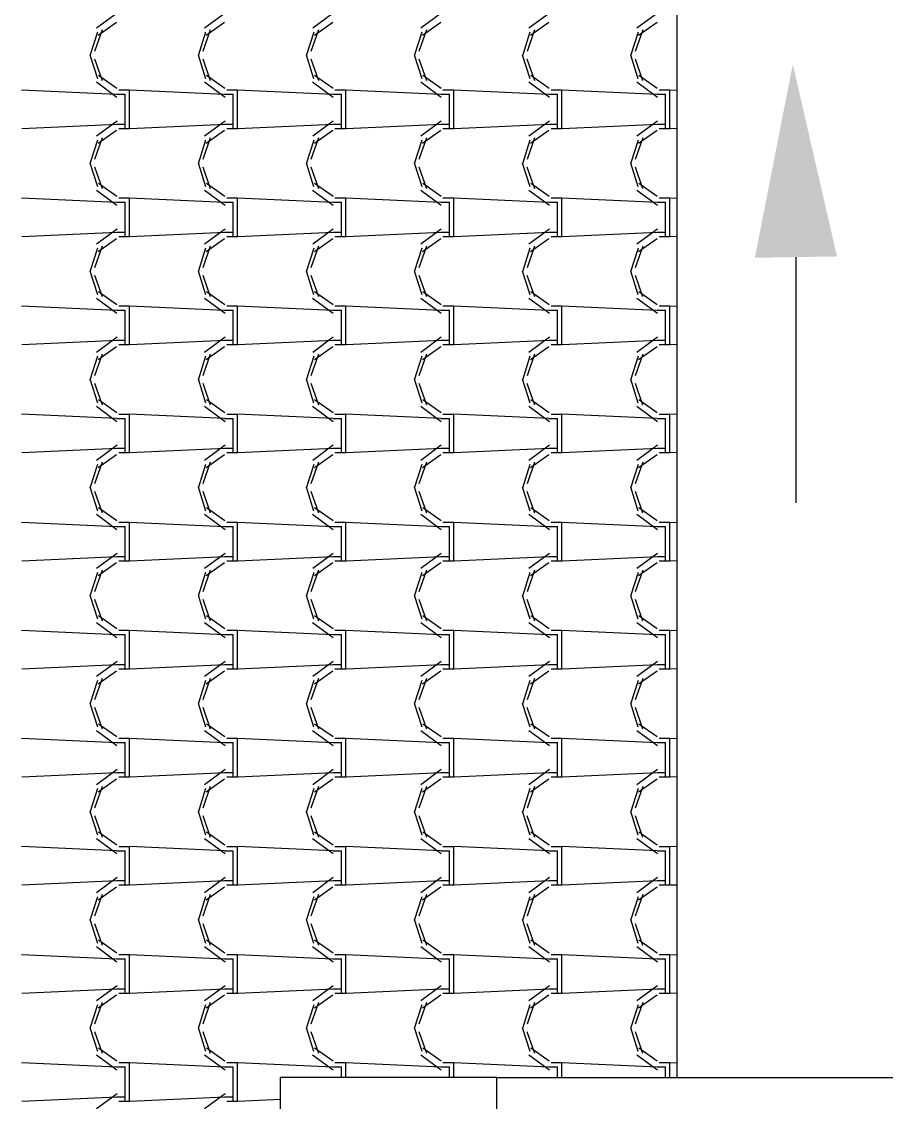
# Model space of a CAD drawing. Header units: millimetres. Extents: x -336 to -33, y -135 to 770.
# Drawn here: x -68.074 to -65.674, y 733.378 to 736.378 of the extents above; entities that cross this region are included whole.
import ezdxf

# ---------------------------------------------------------------- set-up
doc = ezdxf.new("R2010")
doc.units = ezdxf.units.MM
doc.header["$LTSCALE"] = 50
doc.header["$MEASUREMENT"] = 0
for name, color, linetype in [('-HIDRO', 8, 'CONTINUOUS'), ('AF', 5, 'CONTINUOUS'), ('TUBULAÇÃO_ESGOTO', 5, 'CONTINUOUS')]:
    doc.layers.add(name, color=color, linetype=linetype)

msp = doc.modelspace()

# ---------------------------------------------------------------- linework, layer by layer
at = {"layer": '-HIDRO', "linetype": 'Continuous'}
for p, q in [((-66.2556, 742.744), (-66.2556, 733.4466)), ((-67.8096, 736.4018), (-67.8666, 736.3598)), ((-67.5096, 736.4018), (-67.5666, 736.3598)), ((-67.2096, 736.4018), (-67.2666, 736.3598)), ((-66.9096, 736.4018), (-66.9666, 736.3598)), ((-66.6096, 736.4018), (-66.6666, 736.3598)), ((-66.3096, 736.4018), (-66.3666, 736.3598)), ((-67.8507, 736.3549), (-67.8717, 736.2949)), ((-67.811, 736.3753), (-67.862, 736.3393)), ((-67.5507, 736.3549), (-67.5717, 736.2949)), ((-67.511, 736.3753), (-67.562, 736.3393)), ((-67.2507, 736.3549), (-67.2717, 736.2949)), ((-67.211, 736.3753), (-67.262, 736.3392)), ((-66.9507, 736.3549), (-66.9717, 736.2949)), ((-66.911, 736.3752), (-66.962, 736.3392)), ((-66.6507, 736.3549), (-66.6717, 736.2949)), ((-66.611, 736.3752), (-66.662, 736.3392)), ((-66.3507, 736.3549), (-66.3717, 736.2949)), ((-66.311, 736.3752), (-66.362, 736.3392)), ((-67.8637, 736.3489), (-67.8847, 736.2829)), ((-67.5637, 736.3489), (-67.5847, 736.2829)), ((-67.2637, 736.3489), (-67.2847, 736.2829)), ((-66.9637, 736.3489), (-66.9847, 736.2829)), ((-66.6637, 736.3489), (-66.6847, 736.2829)), ((-66.3637, 736.3489), (-66.3847, 736.2829)), ((-67.8849, 736.2861), (-67.8639, 736.2201)), ((-67.8719, 736.2745), (-67.8509, 736.2145)), ((-67.5849, 736.2861), (-67.5639, 736.2201)), ((-67.5719, 736.2745), (-67.5509, 736.2145)), ((-67.2849, 736.2861), (-67.2639, 736.2201)), ((-67.2719, 736.2745), (-67.2509, 736.2145)), ((-66.9849, 736.2861), (-66.9639, 736.2201)), ((-66.9719, 736.2745), (-66.9509, 736.2145)), ((-66.6849, 736.2861), (-66.6639, 736.2201)), ((-66.6719, 736.2745), (-66.6509, 736.2145)), ((-66.3849, 736.2861), (-66.3639, 736.2201)), ((-66.3719, 736.2745), (-66.3509, 736.2145)), ((-67.8668, 736.2103), (-67.8098, 736.1683)), ((-67.8612, 736.2291), (-67.8102, 736.1931)), ((-67.5668, 736.2103), (-67.5098, 736.1683)), ((-67.5612, 736.2291), (-67.5102, 736.1931)), ((-67.2668, 736.2103), (-67.2098, 736.1683)), ((-67.2612, 736.2291), (-67.2102, 736.1931)), ((-66.9668, 736.2103), (-66.9098, 736.1683)), ((-66.9612, 736.2291), (-66.9102, 736.1931)), ((-66.6668, 736.2103), (-66.6098, 736.1683)), ((-66.6612, 736.2291), (-66.6102, 736.1931)), ((-66.3668, 736.2103), (-66.3098, 736.1683)), ((-66.3612, 736.2291), (-66.3102, 736.1931)), ((-67.811, 736.1758), (-68.075, 736.1878)), ((-67.811, 736.1765), (-67.787, 736.1765)), ((-67.805, 736.1885), (-67.775, 736.1885)), ((-67.787, 736.0925), (-67.787, 736.1765)), ((-67.775, 736.0925), (-67.775, 736.1885)), ((-67.511, 736.1758), (-67.775, 736.1878)), ((-67.511, 736.1765), (-67.487, 736.1765)), ((-67.505, 736.1885), (-67.475, 736.1885)), ((-67.487, 736.0925), (-67.487, 736.1765)), ((-67.475, 736.0925), (-67.475, 736.1885)), ((-67.211, 736.1758), (-67.475, 736.1878)), ((-67.211, 736.1765), (-67.187, 736.1765)), ((-67.205, 736.1885), (-67.175, 736.1885)), ((-67.187, 736.0925), (-67.187, 736.1765)), ((-67.175, 736.0925), (-67.175, 736.1885)), ((-66.911, 736.1758), (-67.175, 736.1878)), ((-66.911, 736.1765), (-66.887, 736.1765)), ((-66.905, 736.1885), (-66.875, 736.1885)), ((-66.887, 736.0925), (-66.887, 736.1765)), ((-66.875, 736.0925), (-66.875, 736.1885)), ((-66.611, 736.1758), (-66.875, 736.1878)), ((-66.611, 736.1765), (-66.587, 736.1765)), ((-66.605, 736.1885), (-66.575, 736.1885)), ((-66.587, 736.0925), (-66.587, 736.1765)), ((-66.575, 736.0925), (-66.575, 736.1885)), ((-66.311, 736.1758), (-66.575, 736.1878)), ((-66.311, 736.1765), (-66.287, 736.1765)), ((-66.305, 736.1885), (-66.275, 736.1885)), ((-66.287, 736.0925), (-66.287, 736.1765)), ((-66.275, 736.0925), (-66.275, 736.1885)), ((-66.2556, 736.1869), (-66.275, 736.1878)), ((-67.8099, 736.0925), (-68.0739, 736.0805)), ((-67.8096, 736.1018), (-67.8666, 736.0598)), ((-67.787, 736.0925), (-67.811, 736.0925)), ((-67.787, 736.0805), (-67.787, 736.0925)), ((-67.775, 736.0805), (-67.775, 736.0925)), ((-67.5099, 736.0925), (-67.7739, 736.0805)), ((-67.5096, 736.1018), (-67.5666, 736.0598)), ((-67.487, 736.0925), (-67.511, 736.0925)), ((-67.487, 736.0805), (-67.487, 736.0925)), ((-67.475, 736.0805), (-67.475, 736.0925)), ((-67.2099, 736.0925), (-67.4739, 736.0805)), ((-67.2096, 736.1018), (-67.2666, 736.0598)), ((-67.187, 736.0925), (-67.211, 736.0925)), ((-67.187, 736.0805), (-67.187, 736.0925)), ((-67.175, 736.0805), (-67.175, 736.0925)), ((-66.9099, 736.0925), (-67.1739, 736.0805)), ((-66.9096, 736.1018), (-66.9666, 736.0598)), ((-66.887, 736.0925), (-66.911, 736.0925)), ((-66.887, 736.0805), (-66.887, 736.0925)), ((-66.875, 736.0805), (-66.875, 736.0925)), ((-66.6099, 736.0925), (-66.8739, 736.0805)), ((-66.6096, 736.1018), (-66.6666, 736.0598)), ((-66.587, 736.0925), (-66.611, 736.0925)), ((-66.587, 736.0805), (-66.587, 736.0925)), ((-66.575, 736.0805), (-66.575, 736.0925)), ((-66.3099, 736.0925), (-66.5739, 736.0805)), ((-66.3096, 736.1018), (-66.3666, 736.0598)), ((-66.287, 736.0925), (-66.311, 736.0925)), ((-66.287, 736.0805), (-66.287, 736.0925)), ((-66.275, 736.0805), (-66.275, 736.0925)), ((-67.8507, 736.0549), (-67.8717, 735.9949)), ((-67.811, 736.0753), (-67.862, 736.0393)), ((-67.775, 736.0805), (-67.805, 736.0805)), ((-67.5507, 736.0549), (-67.5717, 735.9949)), ((-67.511, 736.0752), (-67.562, 736.0392)), ((-67.475, 736.0805), (-67.505, 736.0805)), ((-67.2507, 736.0549), (-67.2717, 735.9949)), ((-67.211, 736.0752), (-67.262, 736.0392)), ((-67.175, 736.0805), (-67.205, 736.0805)), ((-66.9507, 736.0549), (-66.9717, 735.9949)), ((-66.911, 736.0752), (-66.962, 736.0392)), ((-66.875, 736.0805), (-66.905, 736.0805)), ((-66.6507, 736.0549), (-66.6717, 735.9949)), ((-66.611, 736.0752), (-66.662, 736.0392)), ((-66.575, 736.0805), (-66.605, 736.0805)), ((-66.3507, 736.0549), (-66.3717, 735.9949)), ((-66.311, 736.0752), (-66.362, 736.0392)), ((-66.275, 736.0805), (-66.305, 736.0805)), ((-66.2556, 736.0814), (-66.2739, 736.0805)), ((-67.8637, 736.0489), (-67.8847, 735.9829)), ((-67.5637, 736.0489), (-67.5847, 735.9829)), ((-67.2637, 736.0489), (-67.2847, 735.9829)), ((-66.9637, 736.0489), (-66.9847, 735.9829)), ((-66.6637, 736.0489), (-66.6847, 735.9829)), ((-66.3637, 736.0489), (-66.3847, 735.9829)), ((-67.8849, 735.9861), (-67.8639, 735.9201)), ((-67.8719, 735.9745), (-67.8509, 735.9145)), ((-67.5849, 735.9861), (-67.5639, 735.9201)), ((-67.5719, 735.9745), (-67.5509, 735.9145)), ((-67.2849, 735.9861), (-67.2639, 735.9201)), ((-67.2719, 735.9745), (-67.2509, 735.9145)), ((-66.9849, 735.9861), (-66.9639, 735.9201)), ((-66.9719, 735.9745), (-66.9509, 735.9145)), ((-66.6849, 735.9861), (-66.6639, 735.9201)), ((-66.6719, 735.9745), (-66.6509, 735.9145)), ((-66.3849, 735.9861), (-66.3639, 735.9201)), ((-66.3719, 735.9745), (-66.3509, 735.9145)), ((-67.8668, 735.9103), (-67.8098, 735.8683)), ((-67.8612, 735.9291), (-67.8102, 735.8931)), ((-67.5668, 735.9103), (-67.5098, 735.8683)), ((-67.5612, 735.9291), (-67.5102, 735.8931)), ((-67.2668, 735.9103), (-67.2098, 735.8683)), ((-67.2612, 735.9291), (-67.2102, 735.8931)), ((-66.9668, 735.9103), (-66.9098, 735.8683)), ((-66.9612, 735.9291), (-66.9102, 735.8931)), ((-66.6668, 735.9103), (-66.6098, 735.8683)), ((-66.6612, 735.9291), (-66.6102, 735.8931)), ((-66.3668, 735.9103), (-66.3098, 735.8683)), ((-66.3612, 735.9291), (-66.3102, 735.8931)), ((-67.811, 735.8758), (-68.075, 735.8878)), ((-67.811, 735.8765), (-67.787, 735.8765)), ((-67.805, 735.8885), (-67.775, 735.8885)), ((-67.787, 735.7925), (-67.787, 735.8765)), ((-67.775, 735.7925), (-67.775, 735.8885)), ((-67.511, 735.8758), (-67.775, 735.8878)), ((-67.511, 735.8765), (-67.487, 735.8765)), ((-67.505, 735.8885), (-67.475, 735.8885)), ((-67.487, 735.7925), (-67.487, 735.8765)), ((-67.475, 735.7925), (-67.475, 735.8885)), ((-67.211, 735.8758), (-67.475, 735.8878)), ((-67.211, 735.8765), (-67.187, 735.8765)), ((-67.205, 735.8885), (-67.175, 735.8885)), ((-67.187, 735.7925), (-67.187, 735.8765)), ((-67.175, 735.7925), (-67.175, 735.8885)), ((-66.911, 735.8758), (-67.175, 735.8878)), ((-66.911, 735.8765), (-66.887, 735.8765)), ((-66.905, 735.8885), (-66.875, 735.8885)), ((-66.887, 735.7925), (-66.887, 735.8765)), ((-66.875, 735.7925), (-66.875, 735.8885)), ((-66.611, 735.8758), (-66.875, 735.8878)), ((-66.611, 735.8765), (-66.587, 735.8765)), ((-66.605, 735.8885), (-66.575, 735.8885)), ((-66.587, 735.7925), (-66.587, 735.8765)), ((-66.575, 735.7925), (-66.575, 735.8885)), ((-66.311, 735.8758), (-66.575, 735.8878)), ((-66.311, 735.8765), (-66.287, 735.8765)), ((-66.305, 735.8885), (-66.275, 735.8885)), ((-66.287, 735.7925), (-66.287, 735.8765)), ((-66.275, 735.7925), (-66.275, 735.8885)), ((-66.2556, 735.8869), (-66.275, 735.8878)), ((-67.8099, 735.7925), (-68.0739, 735.7805)), ((-67.8096, 735.8018), (-67.8666, 735.7598)), ((-67.787, 735.7925), (-67.811, 735.7925)), ((-67.787, 735.7805), (-67.787, 735.7925)), ((-67.775, 735.7805), (-67.775, 735.7925)), ((-67.5099, 735.7925), (-67.7739, 735.7805)), ((-67.5096, 735.8018), (-67.5666, 735.7598)), ((-67.487, 735.7925), (-67.511, 735.7925)), ((-67.487, 735.7805), (-67.487, 735.7925)), ((-67.475, 735.7805), (-67.475, 735.7925)), ((-67.2099, 735.7925), (-67.4739, 735.7805)), ((-67.2096, 735.8018), (-67.2666, 735.7598)), ((-67.187, 735.7925), (-67.211, 735.7925)), ((-67.187, 735.7805), (-67.187, 735.7925)), ((-67.175, 735.7805), (-67.175, 735.7925)), ((-66.9099, 735.7925), (-67.1739, 735.7805)), ((-66.9096, 735.8018), (-66.9666, 735.7598)), ((-66.887, 735.7925), (-66.911, 735.7925)), ((-66.887, 735.7805), (-66.887, 735.7925)), ((-66.875, 735.7805), (-66.875, 735.7925)), ((-66.6099, 735.7925), (-66.8739, 735.7805)), ((-66.6096, 735.8018), (-66.6666, 735.7598)), ((-66.587, 735.7925), (-66.611, 735.7925)), ((-66.587, 735.7805), (-66.587, 735.7925)), ((-66.575, 735.7805), (-66.575, 735.7925)), ((-66.3099, 735.7925), (-66.5739, 735.7805)), ((-66.3096, 735.8018), (-66.3666, 735.7598)), ((-66.287, 735.7925), (-66.311, 735.7925)), ((-66.287, 735.7805), (-66.287, 735.7925)), ((-66.275, 735.7805), (-66.275, 735.7925)), ((-67.8507, 735.7549), (-67.8717, 735.6949)), ((-67.811, 735.7752), (-67.862, 735.7392)), ((-67.775, 735.7805), (-67.805, 735.7805)), ((-67.5507, 735.7549), (-67.5717, 735.6949)), ((-67.511, 735.7752), (-67.562, 735.7392)), ((-67.475, 735.7805), (-67.505, 735.7805)), ((-67.2507, 735.7549), (-67.2717, 735.6949)), ((-67.211, 735.7752), (-67.262, 735.7392)), ((-67.175, 735.7805), (-67.205, 735.7805)), ((-66.9507, 735.7549), (-66.9717, 735.6949)), ((-66.911, 735.7752), (-66.962, 735.7392)), ((-66.875, 735.7805), (-66.905, 735.7805)), ((-66.6507, 735.7549), (-66.6717, 735.6949)), ((-66.611, 735.7752), (-66.662, 735.7392)), ((-66.575, 735.7805), (-66.605, 735.7805)), ((-66.3507, 735.7549), (-66.3717, 735.6949)), ((-66.311, 735.7752), (-66.362, 735.7392)), ((-66.275, 735.7805), (-66.305, 735.7805)), ((-66.2556, 735.7814), (-66.2739, 735.7805)), ((-67.8637, 735.7489), (-67.8847, 735.6829)), ((-67.5637, 735.7489), (-67.5847, 735.6829)), ((-67.2637, 735.7489), (-67.2847, 735.6829)), ((-66.9637, 735.7489), (-66.9847, 735.6829)), ((-66.6637, 735.7489), (-66.6847, 735.6829)), ((-66.3637, 735.7489), (-66.3847, 735.6829)), ((-67.8849, 735.6861), (-67.8639, 735.6201)), ((-67.8719, 735.6745), (-67.8509, 735.6145)), ((-67.5849, 735.6861), (-67.5639, 735.6201)), ((-67.5719, 735.6745), (-67.5509, 735.6145)), ((-67.2849, 735.6861), (-67.2639, 735.6201)), ((-67.2719, 735.6745), (-67.2509, 735.6145)), ((-66.9849, 735.6861), (-66.9639, 735.6201)), ((-66.9719, 735.6745), (-66.9509, 735.6145)), ((-66.6849, 735.6861), (-66.6639, 735.6201)), ((-66.6719, 735.6745), (-66.6509, 735.6145)), ((-66.3849, 735.6861), (-66.3639, 735.6201)), ((-66.3719, 735.6745), (-66.3509, 735.6145)), ((-67.8668, 735.6103), (-67.8098, 735.5683)), ((-67.8612, 735.6291), (-67.8102, 735.5931)), ((-67.5668, 735.6103), (-67.5098, 735.5683)), ((-67.5612, 735.6291), (-67.5102, 735.5931)), ((-67.2668, 735.6103), (-67.2098, 735.5683)), ((-67.2612, 735.6291), (-67.2102, 735.5931)), ((-66.9668, 735.6103), (-66.9098, 735.5683)), ((-66.9612, 735.6291), (-66.9102, 735.5931)), ((-66.6668, 735.6103), (-66.6098, 735.5683)), ((-66.6612, 735.6291), (-66.6102, 735.5931)), ((-66.3668, 735.6103), (-66.3098, 735.5683)), ((-66.3612, 735.6291), (-66.3102, 735.5931)), ((-67.811, 735.5758), (-68.075, 735.5878)), ((-67.811, 735.5765), (-67.787, 735.5765)), ((-67.805, 735.5885), (-67.775, 735.5885)), ((-67.787, 735.4925), (-67.787, 735.5765)), ((-67.775, 735.4925), (-67.775, 735.5885)), ((-67.511, 735.5758), (-67.775, 735.5878)), ((-67.511, 735.5765), (-67.487, 735.5765)), ((-67.505, 735.5885), (-67.475, 735.5885)), ((-67.487, 735.4925), (-67.487, 735.5765)), ((-67.475, 735.4925), (-67.475, 735.5885)), ((-67.211, 735.5758), (-67.475, 735.5878)), ((-67.211, 735.5765), (-67.187, 735.5765)), ((-67.205, 735.5885), (-67.175, 735.5885)), ((-67.187, 735.4925), (-67.187, 735.5765)), ((-67.175, 735.4925), (-67.175, 735.5885)), ((-66.911, 735.5758), (-67.175, 735.5878)), ((-66.911, 735.5765), (-66.887, 735.5765)), ((-66.905, 735.5885), (-66.875, 735.5885)), ((-66.887, 735.4925), (-66.887, 735.5765)), ((-66.875, 735.4925), (-66.875, 735.5885)), ((-66.611, 735.5758), (-66.875, 735.5878)), ((-66.611, 735.5765), (-66.587, 735.5765)), ((-66.605, 735.5885), (-66.575, 735.5885)), ((-66.587, 735.4925), (-66.587, 735.5765)), ((-66.575, 735.4925), (-66.575, 735.5885)), ((-66.311, 735.5758), (-66.575, 735.5878)), ((-66.311, 735.5765), (-66.287, 735.5765)), ((-66.305, 735.5885), (-66.275, 735.5885)), ((-66.287, 735.4925), (-66.287, 735.5765)), ((-66.275, 735.4925), (-66.275, 735.5885)), ((-66.2556, 735.5869), (-66.275, 735.5878)), ((-67.8099, 735.4925), (-68.0739, 735.4805)), ((-67.8096, 735.5018), (-67.8666, 735.4598)), ((-67.787, 735.4925), (-67.811, 735.4925)), ((-67.787, 735.4805), (-67.787, 735.4925)), ((-67.775, 735.4805), (-67.775, 735.4925)), ((-67.5099, 735.4925), (-67.7739, 735.4805)), ((-67.5096, 735.5018), (-67.5666, 735.4598)), ((-67.487, 735.4925), (-67.511, 735.4925)), ((-67.487, 735.4805), (-67.487, 735.4925)), ((-67.475, 735.4805), (-67.475, 735.4925)), ((-67.2099, 735.4925), (-67.4739, 735.4805)), ((-67.2096, 735.5018), (-67.2666, 735.4598)), ((-67.187, 735.4925), (-67.211, 735.4925)), ((-67.187, 735.4805), (-67.187, 735.4925)), ((-67.175, 735.4805), (-67.175, 735.4925)), ((-66.9099, 735.4925), (-67.1739, 735.4805)), ((-66.9096, 735.5018), (-66.9666, 735.4598)), ((-66.887, 735.4925), (-66.911, 735.4925)), ((-66.887, 735.4805), (-66.887, 735.4925)), ((-66.875, 735.4805), (-66.875, 735.4925)), ((-66.6099, 735.4925), (-66.8739, 735.4805)), ((-66.6096, 735.5018), (-66.6666, 735.4598)), ((-66.587, 735.4925), (-66.611, 735.4925)), ((-66.587, 735.4805), (-66.587, 735.4925)), ((-66.575, 735.4805), (-66.575, 735.4925)), ((-66.3099, 735.4925), (-66.5739, 735.4805)), ((-66.3096, 735.5018), (-66.3666, 735.4598)), ((-66.287, 735.4925), (-66.311, 735.4925)), ((-66.287, 735.4805), (-66.287, 735.4925)), ((-66.275, 735.4805), (-66.275, 735.4925)), ((-67.8507, 735.4549), (-67.8717, 735.3949)), ((-67.811, 735.4752), (-67.862, 735.4392)), ((-67.775, 735.4805), (-67.805, 735.4805)), ((-67.5507, 735.4549), (-67.5717, 735.3949)), ((-67.511, 735.4752), (-67.562, 735.4392)), ((-67.475, 735.4805), (-67.505, 735.4805)), ((-67.2507, 735.4549), (-67.2717, 735.3949)), ((-67.211, 735.4752), (-67.262, 735.4392)), ((-67.175, 735.4805), (-67.205, 735.4805)), ((-66.9507, 735.4549), (-66.9717, 735.3949)), ((-66.911, 735.4752), (-66.962, 735.4392)), ((-66.875, 735.4805), (-66.905, 735.4805)), ((-66.6507, 735.4549), (-66.6717, 735.3949)), ((-66.611, 735.4752), (-66.662, 735.4392)), ((-66.575, 735.4805), (-66.605, 735.4805)), ((-66.3507, 735.4549), (-66.3717, 735.3949)), ((-66.311, 735.4752), (-66.362, 735.4392)), ((-66.275, 735.4805), (-66.305, 735.4805)), ((-66.2556, 735.4814), (-66.2739, 735.4805)), ((-67.8637, 735.4489), (-67.8847, 735.3829)), ((-67.5637, 735.4489), (-67.5847, 735.3829)), ((-67.2637, 735.4489), (-67.2847, 735.3829)), ((-66.9637, 735.4489), (-66.9847, 735.3829)), ((-66.6637, 735.4489), (-66.6847, 735.3829)), ((-66.3637, 735.4489), (-66.3847, 735.3829)), ((-67.8849, 735.3861), (-67.8639, 735.3201)), ((-67.8719, 735.3745), (-67.8509, 735.3145)), ((-67.5849, 735.3861), (-67.5639, 735.3201)), ((-67.5719, 735.3745), (-67.5509, 735.3145)), ((-67.2849, 735.3861), (-67.2639, 735.3201)), ((-67.2719, 735.3745), (-67.2509, 735.3145)), ((-66.9849, 735.3861), (-66.9639, 735.3201)), ((-66.9719, 735.3745), (-66.9509, 735.3145)), ((-66.6849, 735.3861), (-66.6639, 735.3201)), ((-66.6719, 735.3745), (-66.6509, 735.3145)), ((-66.3849, 735.3861), (-66.3639, 735.3201)), ((-66.3719, 735.3745), (-66.3509, 735.3145)), ((-67.8668, 735.3103), (-67.8098, 735.2683)), ((-67.8612, 735.3291), (-67.8102, 735.2931)), ((-67.5668, 735.3103), (-67.5098, 735.2683)), ((-67.5612, 735.3291), (-67.5102, 735.2931)), ((-67.2668, 735.3103), (-67.2098, 735.2683)), ((-67.2612, 735.3291), (-67.2102, 735.2931)), ((-66.9668, 735.3103), (-66.9098, 735.2683)), ((-66.9612, 735.3291), (-66.9102, 735.2931)), ((-66.6668, 735.3103), (-66.6098, 735.2683)), ((-66.6612, 735.3291), (-66.6102, 735.2931)), ((-66.3668, 735.3103), (-66.3098, 735.2683)), ((-66.3612, 735.3291), (-66.3102, 735.2931)), ((-67.811, 735.2758), (-68.075, 735.2878)), ((-67.811, 735.2765), (-67.787, 735.2765)), ((-67.805, 735.2885), (-67.775, 735.2885)), ((-67.787, 735.1925), (-67.787, 735.2765)), ((-67.775, 735.1925), (-67.775, 735.2885)), ((-67.511, 735.2758), (-67.775, 735.2878)), ((-67.511, 735.2765), (-67.487, 735.2765)), ((-67.505, 735.2885), (-67.475, 735.2885)), ((-67.487, 735.1925), (-67.487, 735.2765)), ((-67.475, 735.1925), (-67.475, 735.2885)), ((-67.211, 735.2758), (-67.475, 735.2878)), ((-67.211, 735.2765), (-67.187, 735.2765)), ((-67.205, 735.2885), (-67.175, 735.2885)), ((-67.187, 735.1925), (-67.187, 735.2765)), ((-67.175, 735.1925), (-67.175, 735.2885)), ((-66.911, 735.2758), (-67.175, 735.2878)), ((-66.911, 735.2765), (-66.887, 735.2765)), ((-66.905, 735.2885), (-66.875, 735.2885)), ((-66.887, 735.1925), (-66.887, 735.2765)), ((-66.875, 735.1925), (-66.875, 735.2885)), ((-66.611, 735.2758), (-66.875, 735.2878)), ((-66.611, 735.2765), (-66.587, 735.2765)), ((-66.605, 735.2885), (-66.575, 735.2885)), ((-66.587, 735.1925), (-66.587, 735.2765)), ((-66.575, 735.1925), (-66.575, 735.2885)), ((-66.311, 735.2758), (-66.575, 735.2878)), ((-66.311, 735.2765), (-66.287, 735.2765)), ((-66.305, 735.2885), (-66.275, 735.2885)), ((-66.287, 735.1925), (-66.287, 735.2765)), ((-66.275, 735.1925), (-66.275, 735.2885)), ((-66.2556, 735.2869), (-66.275, 735.2878)), ((-67.8099, 735.1925), (-68.0739, 735.1805)), ((-67.8096, 735.2018), (-67.8666, 735.1598)), ((-67.787, 735.1925), (-67.811, 735.1925)), ((-67.787, 735.1805), (-67.787, 735.1925)), ((-67.775, 735.1805), (-67.775, 735.1925)), ((-67.5099, 735.1925), (-67.7739, 735.1805)), ((-67.5096, 735.2018), (-67.5666, 735.1598)), ((-67.487, 735.1925), (-67.511, 735.1925)), ((-67.487, 735.1805), (-67.487, 735.1925)), ((-67.475, 735.1805), (-67.475, 735.1925)), ((-67.2099, 735.1925), (-67.4739, 735.1805)), ((-67.2096, 735.2018), (-67.2666, 735.1598)), ((-67.187, 735.1925), (-67.211, 735.1925)), ((-67.187, 735.1805), (-67.187, 735.1925)), ((-67.175, 735.1805), (-67.175, 735.1925)), ((-66.9099, 735.1925), (-67.1739, 735.1805)), ((-66.9096, 735.2018), (-66.9666, 735.1598)), ((-66.887, 735.1925), (-66.911, 735.1925)), ((-66.887, 735.1805), (-66.887, 735.1925)), ((-66.875, 735.1805), (-66.875, 735.1925)), ((-66.6099, 735.1925), (-66.8739, 735.1805)), ((-66.6096, 735.2018), (-66.6666, 735.1598)), ((-66.587, 735.1925), (-66.611, 735.1925)), ((-66.587, 735.1805), (-66.587, 735.1925)), ((-66.575, 735.1805), (-66.575, 735.1925)), ((-66.3099, 735.1925), (-66.5739, 735.1805)), ((-66.3096, 735.2018), (-66.3666, 735.1598)), ((-66.287, 735.1925), (-66.311, 735.1925)), ((-66.287, 735.1805), (-66.287, 735.1925)), ((-66.275, 735.1805), (-66.275, 735.1925)), ((-67.8507, 735.1549), (-67.8717, 735.0949)), ((-67.811, 735.1752), (-67.862, 735.1392)), ((-67.775, 735.1805), (-67.805, 735.1805)), ((-67.5507, 735.1549), (-67.5717, 735.0949)), ((-67.511, 735.1752), (-67.562, 735.1392)), ((-67.475, 735.1805), (-67.505, 735.1805)), ((-67.2507, 735.1549), (-67.2717, 735.0949)), ((-67.211, 735.1752), (-67.262, 735.1392)), ((-67.175, 735.1805), (-67.205, 735.1805)), ((-66.9507, 735.1549), (-66.9717, 735.0949)), ((-66.911, 735.1752), (-66.962, 735.1392)), ((-66.875, 735.1805), (-66.905, 735.1805)), ((-66.6507, 735.1549), (-66.6717, 735.0949)), ((-66.611, 735.1752), (-66.662, 735.1392)), ((-66.575, 735.1805), (-66.605, 735.1805)), ((-66.3507, 735.1549), (-66.3717, 735.0949)), ((-66.311, 735.1752), (-66.362, 735.1392)), ((-66.275, 735.1805), (-66.305, 735.1805)), ((-66.2556, 735.1814), (-66.2739, 735.1805)), ((-67.8637, 735.1489), (-67.8847, 735.0829)), ((-67.5637, 735.1489), (-67.5847, 735.0829)), ((-67.2637, 735.1489), (-67.2847, 735.0829)), ((-66.9637, 735.1489), (-66.9847, 735.0829)), ((-66.6637, 735.1489), (-66.6847, 735.0829)), ((-66.3637, 735.1489), (-66.3847, 735.0829)), ((-67.8849, 735.0861), (-67.8639, 735.0201)), ((-67.8719, 735.0745), (-67.8509, 735.0145)), ((-67.5849, 735.0861), (-67.5639, 735.0201)), ((-67.5719, 735.0745), (-67.5509, 735.0145)), ((-67.2849, 735.0861), (-67.2639, 735.0201)), ((-67.2719, 735.0745), (-67.2509, 735.0145)), ((-66.9849, 735.0861), (-66.9639, 735.0201)), ((-66.9719, 735.0745), (-66.9509, 735.0145)), ((-66.6849, 735.0861), (-66.6639, 735.0201)), ((-66.6719, 735.0745), (-66.6509, 735.0145)), ((-66.3849, 735.0861), (-66.3639, 735.0201)), ((-66.3719, 735.0745), (-66.3509, 735.0145)), ((-67.8668, 735.0103), (-67.8098, 734.9683)), ((-67.8612, 735.0291), (-67.8102, 734.9931)), ((-67.5668, 735.0103), (-67.5098, 734.9683)), ((-67.5612, 735.0291), (-67.5102, 734.9931)), ((-67.2668, 735.0103), (-67.2098, 734.9683)), ((-67.2612, 735.0291), (-67.2102, 734.9931)), ((-66.9668, 735.0103), (-66.9098, 734.9683)), ((-66.9612, 735.0291), (-66.9102, 734.9931)), ((-66.6668, 735.0103), (-66.6098, 734.9683)), ((-66.6612, 735.0291), (-66.6102, 734.9931)), ((-66.3668, 735.0103), (-66.3098, 734.9683)), ((-66.3612, 735.0291), (-66.3102, 734.9931)), ((-67.811, 734.9758), (-68.075, 734.9878)), ((-67.811, 734.9765), (-67.787, 734.9765)), ((-67.805, 734.9885), (-67.775, 734.9885)), ((-67.787, 734.8925), (-67.787, 734.9765)), ((-67.775, 734.8925), (-67.775, 734.9885)), ((-67.511, 734.9758), (-67.775, 734.9878)), ((-67.511, 734.9765), (-67.487, 734.9765)), ((-67.505, 734.9885), (-67.475, 734.9885)), ((-67.487, 734.8925), (-67.487, 734.9765)), ((-67.475, 734.8925), (-67.475, 734.9885)), ((-67.211, 734.9758), (-67.475, 734.9878)), ((-67.211, 734.9765), (-67.187, 734.9765)), ((-67.205, 734.9885), (-67.175, 734.9885)), ((-67.187, 734.8925), (-67.187, 734.9765)), ((-67.175, 734.8925), (-67.175, 734.9885)), ((-66.911, 734.9758), (-67.175, 734.9878)), ((-66.911, 734.9765), (-66.887, 734.9765)), ((-66.905, 734.9885), (-66.875, 734.9885)), ((-66.887, 734.8925), (-66.887, 734.9765)), ((-66.875, 734.8925), (-66.875, 734.9885)), ((-66.611, 734.9758), (-66.875, 734.9878)), ((-66.611, 734.9765), (-66.587, 734.9765)), ((-66.605, 734.9885), (-66.575, 734.9885)), ((-66.587, 734.8925), (-66.587, 734.9765)), ((-66.575, 734.8925), (-66.575, 734.9885)), ((-66.311, 734.9758), (-66.575, 734.9878)), ((-66.311, 734.9765), (-66.287, 734.9765)), ((-66.305, 734.9885), (-66.275, 734.9885)), ((-66.287, 734.8925), (-66.287, 734.9765)), ((-66.275, 734.8925), (-66.275, 734.9885)), ((-66.2556, 734.9869), (-66.275, 734.9878)), ((-67.8099, 734.8925), (-68.0739, 734.8805)), ((-67.8096, 734.9018), (-67.8666, 734.8598)), ((-67.787, 734.8925), (-67.811, 734.8925)), ((-67.787, 734.8805), (-67.787, 734.8925)), ((-67.775, 734.8805), (-67.775, 734.8925)), ((-67.5099, 734.8925), (-67.7739, 734.8805)), ((-67.5096, 734.9018), (-67.5666, 734.8598)), ((-67.487, 734.8925), (-67.511, 734.8925)), ((-67.487, 734.8805), (-67.487, 734.8925)), ((-67.475, 734.8805), (-67.475, 734.8925)), ((-67.2099, 734.8925), (-67.4739, 734.8805)), ((-67.2096, 734.9018), (-67.2666, 734.8598)), ((-67.187, 734.8925), (-67.211, 734.8925)), ((-67.187, 734.8805), (-67.187, 734.8925)), ((-67.175, 734.8805), (-67.175, 734.8925)), ((-66.9099, 734.8925), (-67.1739, 734.8805)), ((-66.9096, 734.9018), (-66.9666, 734.8598)), ((-66.887, 734.8925), (-66.911, 734.8925)), ((-66.887, 734.8805), (-66.887, 734.8925)), ((-66.875, 734.8805), (-66.875, 734.8925)), ((-66.6099, 734.8925), (-66.8739, 734.8805)), ((-66.6096, 734.9018), (-66.6666, 734.8598)), ((-66.587, 734.8925), (-66.611, 734.8925)), ((-66.587, 734.8805), (-66.587, 734.8925)), ((-66.575, 734.8805), (-66.575, 734.8925)), ((-66.3099, 734.8925), (-66.5739, 734.8805)), ((-66.3096, 734.9018), (-66.3666, 734.8598)), ((-66.287, 734.8925), (-66.311, 734.8925)), ((-66.287, 734.8805), (-66.287, 734.8925)), ((-66.275, 734.8805), (-66.275, 734.8925)), ((-67.8507, 734.8549), (-67.8717, 734.7949)), ((-67.811, 734.8752), (-67.862, 734.8392)), ((-67.775, 734.8805), (-67.805, 734.8805)), ((-67.5507, 734.8549), (-67.5717, 734.7949)), ((-67.511, 734.8752), (-67.562, 734.8392)), ((-67.475, 734.8805), (-67.505, 734.8805)), ((-67.2507, 734.8549), (-67.2717, 734.7949)), ((-67.211, 734.8752), (-67.262, 734.8392)), ((-67.175, 734.8805), (-67.205, 734.8805)), ((-66.9507, 734.8549), (-66.9717, 734.7949)), ((-66.911, 734.8752), (-66.962, 734.8392)), ((-66.875, 734.8805), (-66.905, 734.8805)), ((-66.6507, 734.8549), (-66.6717, 734.7949)), ((-66.611, 734.8752), (-66.662, 734.8392)), ((-66.575, 734.8805), (-66.605, 734.8805)), ((-66.3507, 734.8549), (-66.3717, 734.7949)), ((-66.311, 734.8752), (-66.362, 734.8392)), ((-66.275, 734.8805), (-66.305, 734.8805)), ((-66.2556, 734.8814), (-66.2739, 734.8805)), ((-67.8637, 734.8489), (-67.8847, 734.7829)), ((-67.5637, 734.8489), (-67.5847, 734.7829)), ((-67.2637, 734.8489), (-67.2847, 734.7829)), ((-66.9637, 734.8489), (-66.9847, 734.7829)), ((-66.6637, 734.8489), (-66.6847, 734.7829)), ((-66.3637, 734.8489), (-66.3847, 734.7829)), ((-67.8849, 734.7861), (-67.8639, 734.7201)), ((-67.8719, 734.7745), (-67.8509, 734.7145)), ((-67.5849, 734.7861), (-67.5639, 734.7201)), ((-67.5719, 734.7745), (-67.5509, 734.7145)), ((-67.2849, 734.7861), (-67.2639, 734.7201)), ((-67.2719, 734.7745), (-67.2509, 734.7145)), ((-66.9849, 734.7861), (-66.9639, 734.7201)), ((-66.9719, 734.7745), (-66.9509, 734.7145)), ((-66.6849, 734.7861), (-66.6639, 734.7201)), ((-66.6719, 734.7745), (-66.6509, 734.7145)), ((-66.3849, 734.7861), (-66.3639, 734.7201)), ((-66.3719, 734.7745), (-66.3509, 734.7145)), ((-67.8668, 734.7103), (-67.8098, 734.6683)), ((-67.8612, 734.7291), (-67.8102, 734.6931)), ((-67.5668, 734.7103), (-67.5098, 734.6683)), ((-67.5612, 734.7291), (-67.5102, 734.6931)), ((-67.2668, 734.7103), (-67.2098, 734.6683)), ((-67.2612, 734.7291), (-67.2102, 734.6931)), ((-66.9668, 734.7103), (-66.9098, 734.6683)), ((-66.9612, 734.7291), (-66.9102, 734.6931)), ((-66.6668, 734.7103), (-66.6098, 734.6683)), ((-66.6612, 734.7291), (-66.6102, 734.6931)), ((-66.3668, 734.7103), (-66.3098, 734.6683)), ((-66.3612, 734.7291), (-66.3102, 734.6931)), ((-67.811, 734.6758), (-68.075, 734.6878)), ((-67.811, 734.6765), (-67.787, 734.6765)), ((-67.805, 734.6885), (-67.775, 734.6885)), ((-67.787, 734.5925), (-67.787, 734.6765)), ((-67.775, 734.5925), (-67.775, 734.6885)), ((-67.511, 734.6758), (-67.775, 734.6878)), ((-67.511, 734.6765), (-67.487, 734.6765)), ((-67.505, 734.6885), (-67.475, 734.6885)), ((-67.487, 734.5925), (-67.487, 734.6765)), ((-67.475, 734.5925), (-67.475, 734.6885)), ((-67.211, 734.6758), (-67.475, 734.6878)), ((-67.211, 734.6765), (-67.187, 734.6765)), ((-67.205, 734.6885), (-67.175, 734.6885)), ((-67.187, 734.5925), (-67.187, 734.6765)), ((-67.175, 734.5925), (-67.175, 734.6885)), ((-66.911, 734.6758), (-67.175, 734.6878)), ((-66.911, 734.6765), (-66.887, 734.6765)), ((-66.905, 734.6885), (-66.875, 734.6885)), ((-66.887, 734.5925), (-66.887, 734.6765)), ((-66.875, 734.5925), (-66.875, 734.6885)), ((-66.611, 734.6758), (-66.875, 734.6878)), ((-66.611, 734.6765), (-66.587, 734.6765)), ((-66.605, 734.6885), (-66.575, 734.6885)), ((-66.587, 734.5925), (-66.587, 734.6765)), ((-66.575, 734.5925), (-66.575, 734.6885)), ((-66.311, 734.6758), (-66.575, 734.6878)), ((-66.311, 734.6765), (-66.287, 734.6765)), ((-66.305, 734.6885), (-66.275, 734.6885)), ((-66.287, 734.5925), (-66.287, 734.6765)), ((-66.275, 734.5925), (-66.275, 734.6885)), ((-66.2556, 734.6869), (-66.275, 734.6878)), ((-67.8099, 734.5925), (-68.0739, 734.5805)), ((-67.8096, 734.6018), (-67.8666, 734.5598)), ((-67.787, 734.5925), (-67.811, 734.5925)), ((-67.787, 734.5805), (-67.787, 734.5925)), ((-67.775, 734.5805), (-67.775, 734.5925)), ((-67.5099, 734.5925), (-67.7739, 734.5805)), ((-67.5096, 734.6018), (-67.5666, 734.5598)), ((-67.487, 734.5925), (-67.511, 734.5925)), ((-67.487, 734.5805), (-67.487, 734.5925)), ((-67.475, 734.5805), (-67.475, 734.5925)), ((-67.2099, 734.5925), (-67.4739, 734.5805)), ((-67.2096, 734.6018), (-67.2666, 734.5598)), ((-67.187, 734.5925), (-67.211, 734.5925)), ((-67.187, 734.5805), (-67.187, 734.5925)), ((-67.175, 734.5805), (-67.175, 734.5925)), ((-66.9099, 734.5925), (-67.1739, 734.5805)), ((-66.9096, 734.6018), (-66.9666, 734.5598)), ((-66.887, 734.5925), (-66.911, 734.5925)), ((-66.887, 734.5805), (-66.887, 734.5925)), ((-66.875, 734.5805), (-66.875, 734.5925)), ((-66.6099, 734.5925), (-66.8739, 734.5805)), ((-66.6096, 734.6018), (-66.6666, 734.5598)), ((-66.587, 734.5925), (-66.611, 734.5925)), ((-66.587, 734.5805), (-66.587, 734.5925)), ((-66.575, 734.5805), (-66.575, 734.5925)), ((-66.3099, 734.5925), (-66.5739, 734.5805)), ((-66.3096, 734.6018), (-66.3666, 734.5598)), ((-66.287, 734.5925), (-66.311, 734.5925)), ((-66.287, 734.5805), (-66.287, 734.5925)), ((-66.275, 734.5805), (-66.275, 734.5925)), ((-67.8507, 734.5549), (-67.8717, 734.4949)), ((-67.811, 734.5752), (-67.862, 734.5392)), ((-67.775, 734.5805), (-67.805, 734.5805)), ((-67.5507, 734.5549), (-67.5717, 734.4949)), ((-67.511, 734.5752), (-67.562, 734.5392)), ((-67.475, 734.5805), (-67.505, 734.5805)), ((-67.2507, 734.5549), (-67.2717, 734.4949)), ((-67.211, 734.5752), (-67.262, 734.5392)), ((-67.175, 734.5805), (-67.205, 734.5805)), ((-66.9507, 734.5549), (-66.9717, 734.4949)), ((-66.911, 734.5752), (-66.962, 734.5392)), ((-66.875, 734.5805), (-66.905, 734.5805)), ((-66.6507, 734.5549), (-66.6717, 734.4949)), ((-66.611, 734.5752), (-66.662, 734.5392)), ((-66.575, 734.5805), (-66.605, 734.5805)), ((-66.3507, 734.5549), (-66.3717, 734.4949)), ((-66.311, 734.5752), (-66.362, 734.5392)), ((-66.275, 734.5805), (-66.305, 734.5805)), ((-66.2556, 734.5814), (-66.2739, 734.5805)), ((-67.8637, 734.5489), (-67.8847, 734.4829)), ((-67.5637, 734.5489), (-67.5847, 734.4829)), ((-67.2637, 734.5489), (-67.2847, 734.4829)), ((-66.9637, 734.5489), (-66.9847, 734.4829)), ((-66.6637, 734.5489), (-66.6847, 734.4829)), ((-66.3637, 734.5489), (-66.3847, 734.4829)), ((-67.8849, 734.4861), (-67.8639, 734.4201)), ((-67.8719, 734.4745), (-67.8509, 734.4145)), ((-67.5849, 734.4861), (-67.5639, 734.4201)), ((-67.5719, 734.4745), (-67.5509, 734.4145)), ((-67.2849, 734.4861), (-67.2639, 734.4201)), ((-67.2719, 734.4745), (-67.2509, 734.4145)), ((-66.9849, 734.4861), (-66.9639, 734.4201)), ((-66.9719, 734.4745), (-66.9509, 734.4145)), ((-66.6849, 734.4861), (-66.6639, 734.4201)), ((-66.6719, 734.4745), (-66.6509, 734.4145)), ((-66.3849, 734.4861), (-66.3639, 734.4201)), ((-66.3719, 734.4745), (-66.3509, 734.4145)), ((-67.8668, 734.4103), (-67.8098, 734.3683)), ((-67.8612, 734.4291), (-67.8102, 734.3931)), ((-67.5668, 734.4103), (-67.5098, 734.3683)), ((-67.5612, 734.4291), (-67.5102, 734.3931)), ((-67.2668, 734.4103), (-67.2098, 734.3683)), ((-67.2612, 734.4291), (-67.2102, 734.3931)), ((-66.9668, 734.4103), (-66.9098, 734.3683)), ((-66.9612, 734.4291), (-66.9102, 734.3931)), ((-66.6668, 734.4103), (-66.6098, 734.3683)), ((-66.6612, 734.4291), (-66.6102, 734.3931)), ((-66.3668, 734.4103), (-66.3098, 734.3683)), ((-66.3612, 734.4291), (-66.3102, 734.3931)), ((-67.811, 734.3758), (-68.075, 734.3878)), ((-67.811, 734.3765), (-67.787, 734.3765)), ((-67.805, 734.3885), (-67.775, 734.3885)), ((-67.787, 734.2925), (-67.787, 734.3765)), ((-67.775, 734.2925), (-67.775, 734.3885)), ((-67.511, 734.3758), (-67.775, 734.3878)), ((-67.511, 734.3765), (-67.487, 734.3765)), ((-67.505, 734.3885), (-67.475, 734.3885)), ((-67.487, 734.2925), (-67.487, 734.3765)), ((-67.475, 734.2925), (-67.475, 734.3885)), ((-67.211, 734.3758), (-67.475, 734.3878)), ((-67.211, 734.3765), (-67.187, 734.3765)), ((-67.205, 734.3885), (-67.175, 734.3885)), ((-67.187, 734.2925), (-67.187, 734.3765)), ((-67.175, 734.2925), (-67.175, 734.3885)), ((-66.911, 734.3758), (-67.175, 734.3878)), ((-66.911, 734.3765), (-66.887, 734.3765)), ((-66.905, 734.3885), (-66.875, 734.3885)), ((-66.887, 734.2925), (-66.887, 734.3765)), ((-66.875, 734.2925), (-66.875, 734.3885)), ((-66.611, 734.3758), (-66.875, 734.3878)), ((-66.611, 734.3765), (-66.587, 734.3765)), ((-66.605, 734.3885), (-66.575, 734.3885)), ((-66.587, 734.2925), (-66.587, 734.3765)), ((-66.575, 734.2925), (-66.575, 734.3885)), ((-66.311, 734.3758), (-66.575, 734.3878)), ((-66.311, 734.3765), (-66.287, 734.3765)), ((-66.305, 734.3885), (-66.275, 734.3885)), ((-66.287, 734.2925), (-66.287, 734.3765)), ((-66.275, 734.2925), (-66.275, 734.3885)), ((-66.2556, 734.3869), (-66.275, 734.3878)), ((-67.8099, 734.2925), (-68.0739, 734.2805)), ((-67.8096, 734.3018), (-67.8666, 734.2598)), ((-67.787, 734.2925), (-67.811, 734.2925)), ((-67.787, 734.2805), (-67.787, 734.2925)), ((-67.775, 734.2805), (-67.775, 734.2925)), ((-67.5099, 734.2925), (-67.7739, 734.2805)), ((-67.5096, 734.3018), (-67.5666, 734.2598)), ((-67.487, 734.2925), (-67.511, 734.2925)), ((-67.487, 734.2805), (-67.487, 734.2925)), ((-67.475, 734.2805), (-67.475, 734.2925)), ((-67.2099, 734.2925), (-67.4739, 734.2805)), ((-67.2096, 734.3018), (-67.2666, 734.2598)), ((-67.187, 734.2925), (-67.211, 734.2925)), ((-67.187, 734.2805), (-67.187, 734.2925)), ((-67.175, 734.2805), (-67.175, 734.2925)), ((-66.9099, 734.2925), (-67.1739, 734.2805)), ((-66.9096, 734.3018), (-66.9666, 734.2598)), ((-66.887, 734.2925), (-66.911, 734.2925)), ((-66.887, 734.2805), (-66.887, 734.2925)), ((-66.875, 734.2805), (-66.875, 734.2925)), ((-66.6099, 734.2925), (-66.8739, 734.2805)), ((-66.6096, 734.3018), (-66.6666, 734.2598)), ((-66.587, 734.2925), (-66.611, 734.2925)), ((-66.587, 734.2805), (-66.587, 734.2925)), ((-66.575, 734.2805), (-66.575, 734.2925)), ((-66.3099, 734.2925), (-66.5739, 734.2805)), ((-66.3096, 734.3018), (-66.3666, 734.2598)), ((-66.287, 734.2925), (-66.311, 734.2925)), ((-66.287, 734.2805), (-66.287, 734.2925)), ((-66.275, 734.2805), (-66.275, 734.2925)), ((-67.8507, 734.2549), (-67.8717, 734.1949)), ((-67.811, 734.2752), (-67.862, 734.2392)), ((-67.775, 734.2805), (-67.805, 734.2805)), ((-67.5507, 734.2549), (-67.5717, 734.1949)), ((-67.511, 734.2752), (-67.562, 734.2392)), ((-67.475, 734.2805), (-67.505, 734.2805)), ((-67.2507, 734.2549), (-67.2717, 734.1949)), ((-67.211, 734.2752), (-67.262, 734.2392)), ((-67.175, 734.2805), (-67.205, 734.2805)), ((-66.9507, 734.2549), (-66.9717, 734.1949)), ((-66.911, 734.2752), (-66.962, 734.2392)), ((-66.875, 734.2805), (-66.905, 734.2805)), ((-66.6507, 734.2549), (-66.6717, 734.1949)), ((-66.611, 734.2752), (-66.662, 734.2392)), ((-66.575, 734.2805), (-66.605, 734.2805)), ((-66.3507, 734.2549), (-66.3717, 734.1949)), ((-66.311, 734.2752), (-66.362, 734.2392)), ((-66.275, 734.2805), (-66.305, 734.2805)), ((-66.2556, 734.2813), (-66.2739, 734.2805)), ((-67.8637, 734.2489), (-67.8847, 734.1829)), ((-67.5637, 734.2489), (-67.5847, 734.1829)), ((-67.2637, 734.2489), (-67.2847, 734.1829)), ((-66.9637, 734.2489), (-66.9847, 734.1829)), ((-66.6637, 734.2489), (-66.6847, 734.1829)), ((-66.3637, 734.2489), (-66.3847, 734.1829)), ((-67.8849, 734.1861), (-67.8639, 734.1201)), ((-67.8719, 734.1745), (-67.8509, 734.1145)), ((-67.5849, 734.1861), (-67.5639, 734.1201)), ((-67.5719, 734.1745), (-67.5509, 734.1145)), ((-67.2849, 734.1861), (-67.2639, 734.1201)), ((-67.2719, 734.1745), (-67.2509, 734.1145)), ((-66.9849, 734.1861), (-66.9639, 734.1201)), ((-66.9719, 734.1745), (-66.9509, 734.1145)), ((-66.6849, 734.1861), (-66.6639, 734.1201)), ((-66.6719, 734.1745), (-66.6509, 734.1145)), ((-66.3849, 734.1861), (-66.3639, 734.1201)), ((-66.3719, 734.1745), (-66.3509, 734.1145)), ((-67.8668, 734.1103), (-67.8098, 734.0683)), ((-67.8612, 734.1291), (-67.8102, 734.0931)), ((-67.5668, 734.1103), (-67.5098, 734.0683)), ((-67.5612, 734.1291), (-67.5102, 734.0931)), ((-67.2668, 734.1103), (-67.2098, 734.0683)), ((-67.2612, 734.1291), (-67.2102, 734.0931)), ((-66.9668, 734.1103), (-66.9098, 734.0683)), ((-66.9612, 734.1291), (-66.9102, 734.0931)), ((-66.6668, 734.1103), (-66.6098, 734.0683)), ((-66.6612, 734.1291), (-66.6102, 734.0931)), ((-66.3668, 734.1103), (-66.3098, 734.0683)), ((-66.3612, 734.1291), (-66.3102, 734.0931)), ((-67.811, 734.0758), (-68.075, 734.0878)), ((-67.811, 734.0765), (-67.787, 734.0765)), ((-67.805, 734.0885), (-67.775, 734.0885)), ((-67.787, 733.9925), (-67.787, 734.0765)), ((-67.775, 733.9925), (-67.775, 734.0885)), ((-67.511, 734.0758), (-67.775, 734.0878)), ((-67.511, 734.0765), (-67.487, 734.0765)), ((-67.505, 734.0885), (-67.475, 734.0885)), ((-67.487, 733.9925), (-67.487, 734.0765)), ((-67.475, 733.9925), (-67.475, 734.0885)), ((-67.211, 734.0758), (-67.475, 734.0878)), ((-67.211, 734.0765), (-67.187, 734.0765)), ((-67.205, 734.0885), (-67.175, 734.0885)), ((-67.187, 733.9925), (-67.187, 734.0765)), ((-67.175, 733.9925), (-67.175, 734.0885)), ((-66.911, 734.0758), (-67.175, 734.0878)), ((-66.911, 734.0765), (-66.887, 734.0765)), ((-66.905, 734.0885), (-66.875, 734.0885)), ((-66.887, 733.9925), (-66.887, 734.0765)), ((-66.875, 733.9925), (-66.875, 734.0885)), ((-66.611, 734.0758), (-66.875, 734.0878)), ((-66.611, 734.0765), (-66.587, 734.0765)), ((-66.605, 734.0885), (-66.575, 734.0885)), ((-66.587, 733.9925), (-66.587, 734.0765)), ((-66.575, 733.9925), (-66.575, 734.0885)), ((-66.311, 734.0758), (-66.575, 734.0878)), ((-66.311, 734.0765), (-66.287, 734.0765)), ((-66.305, 734.0885), (-66.275, 734.0885)), ((-66.287, 733.9925), (-66.287, 734.0765)), ((-66.275, 733.9925), (-66.275, 734.0885)), ((-66.2556, 734.0869), (-66.275, 734.0878)), ((-67.8099, 733.9925), (-68.0739, 733.9805)), ((-67.8096, 734.0018), (-67.8666, 733.9598)), ((-67.787, 733.9925), (-67.811, 733.9925)), ((-67.787, 733.9805), (-67.787, 733.9925)), ((-67.775, 733.9805), (-67.775, 733.9925)), ((-67.5099, 733.9925), (-67.7739, 733.9805)), ((-67.5096, 734.0018), (-67.5666, 733.9598)), ((-67.487, 733.9925), (-67.511, 733.9925)), ((-67.487, 733.9805), (-67.487, 733.9925)), ((-67.475, 733.9805), (-67.475, 733.9925)), ((-67.2099, 733.9925), (-67.4739, 733.9805)), ((-67.2096, 734.0018), (-67.2666, 733.9598)), ((-67.187, 733.9925), (-67.211, 733.9925)), ((-67.187, 733.9805), (-67.187, 733.9925)), ((-67.175, 733.9805), (-67.175, 733.9925)), ((-66.9099, 733.9925), (-67.1739, 733.9805)), ((-66.9096, 734.0018), (-66.9666, 733.9598)), ((-66.887, 733.9925), (-66.911, 733.9925)), ((-66.887, 733.9805), (-66.887, 733.9925)), ((-66.875, 733.9805), (-66.875, 733.9925)), ((-66.6099, 733.9925), (-66.8739, 733.9805)), ((-66.6096, 734.0018), (-66.6666, 733.9598)), ((-66.587, 733.9925), (-66.611, 733.9925)), ((-66.587, 733.9805), (-66.587, 733.9925)), ((-66.575, 733.9805), (-66.575, 733.9925)), ((-66.3099, 733.9925), (-66.5739, 733.9805)), ((-66.3096, 734.0018), (-66.3666, 733.9598)), ((-66.287, 733.9925), (-66.311, 733.9925)), ((-66.287, 733.9805), (-66.287, 733.9925)), ((-66.275, 733.9805), (-66.275, 733.9925)), ((-67.8507, 733.9549), (-67.8717, 733.8949)), ((-67.811, 733.9752), (-67.862, 733.9392)), ((-67.775, 733.9805), (-67.805, 733.9805)), ((-67.5507, 733.9549), (-67.5717, 733.8949)), ((-67.511, 733.9752), (-67.562, 733.9392)), ((-67.475, 733.9805), (-67.505, 733.9805)), ((-67.2507, 733.9549), (-67.2717, 733.8949)), ((-67.211, 733.9752), (-67.262, 733.9392)), ((-67.175, 733.9805), (-67.205, 733.9805)), ((-66.9507, 733.9549), (-66.9717, 733.8949)), ((-66.911, 733.9752), (-66.962, 733.9392)), ((-66.875, 733.9805), (-66.905, 733.9805)), ((-66.6507, 733.9549), (-66.6717, 733.8949)), ((-66.611, 733.9752), (-66.662, 733.9392)), ((-66.575, 733.9805), (-66.605, 733.9805)), ((-66.3507, 733.9549), (-66.3717, 733.8949)), ((-66.311, 733.9752), (-66.362, 733.9392)), ((-66.275, 733.9805), (-66.305, 733.9805)), ((-66.2556, 733.9813), (-66.2739, 733.9805)), ((-67.8637, 733.9489), (-67.8847, 733.8829)), ((-67.5637, 733.9489), (-67.5847, 733.8829)), ((-67.2637, 733.9489), (-67.2847, 733.8829)), ((-66.9637, 733.9489), (-66.9847, 733.8829)), ((-66.6637, 733.9489), (-66.6847, 733.8829)), ((-66.3637, 733.9489), (-66.3847, 733.8829)), ((-67.8849, 733.8861), (-67.8639, 733.8201)), ((-67.8719, 733.8745), (-67.8509, 733.8145)), ((-67.5849, 733.8861), (-67.5639, 733.8201)), ((-67.5719, 733.8745), (-67.5509, 733.8145)), ((-67.2849, 733.8861), (-67.2639, 733.8201)), ((-67.2719, 733.8745), (-67.2509, 733.8145)), ((-66.9849, 733.8861), (-66.9639, 733.8201)), ((-66.9719, 733.8745), (-66.9509, 733.8145)), ((-66.6849, 733.8861), (-66.6639, 733.8201)), ((-66.6719, 733.8745), (-66.6509, 733.8145)), ((-66.3849, 733.8861), (-66.3639, 733.8201)), ((-66.3719, 733.8745), (-66.3509, 733.8145)), ((-67.8668, 733.8103), (-67.8098, 733.7683)), ((-67.8612, 733.8291), (-67.8102, 733.7931)), ((-67.5668, 733.8103), (-67.5098, 733.7683)), ((-67.5612, 733.8291), (-67.5102, 733.7931)), ((-67.2668, 733.8103), (-67.2098, 733.7683)), ((-67.2612, 733.8291), (-67.2102, 733.7931)), ((-66.9668, 733.8103), (-66.9098, 733.7683)), ((-66.9612, 733.8291), (-66.9102, 733.7931)), ((-66.6668, 733.8103), (-66.6098, 733.7683)), ((-66.6612, 733.8291), (-66.6102, 733.7931)), ((-66.3668, 733.8103), (-66.3098, 733.7683)), ((-66.3612, 733.8291), (-66.3102, 733.7931)), ((-67.811, 733.7758), (-68.075, 733.7878)), ((-67.811, 733.7765), (-67.787, 733.7765)), ((-67.805, 733.7885), (-67.775, 733.7885)), ((-67.787, 733.6925), (-67.787, 733.7765)), ((-67.775, 733.6925), (-67.775, 733.7885)), ((-67.511, 733.7758), (-67.775, 733.7878)), ((-67.511, 733.7765), (-67.487, 733.7765)), ((-67.505, 733.7885), (-67.475, 733.7885)), ((-67.487, 733.6925), (-67.487, 733.7765)), ((-67.475, 733.6925), (-67.475, 733.7885)), ((-67.211, 733.7758), (-67.475, 733.7878)), ((-67.211, 733.7765), (-67.187, 733.7765)), ((-67.205, 733.7885), (-67.175, 733.7885)), ((-67.187, 733.6925), (-67.187, 733.7765)), ((-67.175, 733.6925), (-67.175, 733.7885)), ((-66.911, 733.7758), (-67.175, 733.7878)), ((-66.911, 733.7765), (-66.887, 733.7765)), ((-66.905, 733.7885), (-66.875, 733.7885)), ((-66.887, 733.6925), (-66.887, 733.7765)), ((-66.875, 733.6925), (-66.875, 733.7885)), ((-66.611, 733.7758), (-66.875, 733.7878)), ((-66.611, 733.7765), (-66.587, 733.7765)), ((-66.605, 733.7885), (-66.575, 733.7885)), ((-66.587, 733.6925), (-66.587, 733.7765)), ((-66.575, 733.6925), (-66.575, 733.7885)), ((-66.311, 733.7758), (-66.575, 733.7878)), ((-66.311, 733.7765), (-66.287, 733.7765)), ((-66.305, 733.7885), (-66.275, 733.7885)), ((-66.287, 733.6925), (-66.287, 733.7765)), ((-66.275, 733.6925), (-66.275, 733.7885)), ((-66.2556, 733.7869), (-66.275, 733.7878)), ((-67.8099, 733.6925), (-68.0739, 733.6805)), ((-67.8096, 733.7018), (-67.8666, 733.6598)), ((-67.787, 733.6925), (-67.811, 733.6925)), ((-67.787, 733.6805), (-67.787, 733.6925)), ((-67.775, 733.6805), (-67.775, 733.6925)), ((-67.5099, 733.6925), (-67.7739, 733.6805)), ((-67.5096, 733.7018), (-67.5666, 733.6598)), ((-67.487, 733.6925), (-67.511, 733.6925)), ((-67.487, 733.6805), (-67.487, 733.6925)), ((-67.475, 733.6805), (-67.475, 733.6925)), ((-67.2099, 733.6925), (-67.4739, 733.6805)), ((-67.2096, 733.7018), (-67.2666, 733.6598)), ((-67.187, 733.6925), (-67.211, 733.6925)), ((-67.187, 733.6805), (-67.187, 733.6925)), ((-67.175, 733.6805), (-67.175, 733.6925)), ((-66.9099, 733.6925), (-67.1739, 733.6805)), ((-66.9096, 733.7018), (-66.9666, 733.6598)), ((-66.887, 733.6925), (-66.911, 733.6925)), ((-66.887, 733.6805), (-66.887, 733.6925)), ((-66.875, 733.6805), (-66.875, 733.6925)), ((-66.6099, 733.6925), (-66.8739, 733.6805)), ((-66.6096, 733.7018), (-66.6666, 733.6598)), ((-66.587, 733.6925), (-66.611, 733.6925)), ((-66.587, 733.6805), (-66.587, 733.6925)), ((-66.575, 733.6805), (-66.575, 733.6925)), ((-66.3099, 733.6925), (-66.5739, 733.6805)), ((-66.3096, 733.7018), (-66.3666, 733.6598)), ((-66.287, 733.6925), (-66.311, 733.6925)), ((-66.287, 733.6805), (-66.287, 733.6925)), ((-66.275, 733.6805), (-66.275, 733.6925)), ((-67.8507, 733.6549), (-67.8717, 733.5949)), ((-67.811, 733.6752), (-67.862, 733.6392)), ((-67.775, 733.6805), (-67.805, 733.6805)), ((-67.5507, 733.6549), (-67.5717, 733.5949)), ((-67.511, 733.6752), (-67.562, 733.6392)), ((-67.475, 733.6805), (-67.505, 733.6805)), ((-67.2507, 733.6549), (-67.2717, 733.5949)), ((-67.211, 733.6752), (-67.262, 733.6392)), ((-67.175, 733.6805), (-67.205, 733.6805)), ((-66.9507, 733.6549), (-66.9717, 733.5949)), ((-66.911, 733.6752), (-66.962, 733.6392)), ((-66.875, 733.6805), (-66.905, 733.6805)), ((-66.6507, 733.6549), (-66.6717, 733.5949)), ((-66.611, 733.6752), (-66.662, 733.6392)), ((-66.575, 733.6805), (-66.605, 733.6805)), ((-66.3507, 733.6549), (-66.3717, 733.5949)), ((-66.311, 733.6752), (-66.362, 733.6392)), ((-66.275, 733.6805), (-66.305, 733.6805)), ((-66.2556, 733.6813), (-66.2739, 733.6805)), ((-67.8637, 733.6489), (-67.8847, 733.5829)), ((-67.5637, 733.6489), (-67.5847, 733.5829)), ((-67.2637, 733.6489), (-67.2847, 733.5829)), ((-66.9637, 733.6489), (-66.9847, 733.5829)), ((-66.6637, 733.6489), (-66.6847, 733.5829)), ((-66.3637, 733.6489), (-66.3847, 733.5829)), ((-67.8849, 733.5861), (-67.8639, 733.5201)), ((-67.8719, 733.5745), (-67.8509, 733.5145)), ((-67.5849, 733.5861), (-67.5639, 733.5201)), ((-67.5719, 733.5745), (-67.5509, 733.5145)), ((-67.2849, 733.5861), (-67.2639, 733.5201)), ((-67.2719, 733.5745), (-67.2509, 733.5145)), ((-66.9849, 733.5861), (-66.9639, 733.5201)), ((-66.9719, 733.5745), (-66.9509, 733.5145)), ((-66.6849, 733.5861), (-66.6639, 733.5201)), ((-66.6719, 733.5745), (-66.6509, 733.5145)), ((-66.3849, 733.5861), (-66.3639, 733.5201)), ((-66.3719, 733.5745), (-66.3509, 733.5145)), ((-67.8668, 733.5103), (-67.8098, 733.4683)), ((-67.8612, 733.5291), (-67.8102, 733.4931)), ((-67.5668, 733.5103), (-67.5098, 733.4683)), ((-67.5612, 733.5291), (-67.5102, 733.4931)), ((-67.2668, 733.5103), (-67.2098, 733.4683)), ((-67.2612, 733.5291), (-67.2102, 733.4931)), ((-66.9668, 733.5103), (-66.9098, 733.4683)), ((-66.9612, 733.5291), (-66.9102, 733.4931)), ((-66.6668, 733.5103), (-66.6098, 733.4683)), ((-66.6612, 733.5291), (-66.6102, 733.4931)), ((-66.3668, 733.5103), (-66.3098, 733.4683)), ((-66.3612, 733.5291), (-66.3102, 733.4931)), ((-67.811, 733.4758), (-68.075, 733.4878)), ((-67.811, 733.4765), (-67.787, 733.4765)), ((-67.805, 733.4885), (-67.775, 733.4885)), ((-67.787, 733.3925), (-67.787, 733.4765)), ((-67.775, 733.3925), (-67.775, 733.4885)), ((-67.511, 733.4758), (-67.775, 733.4878)), ((-67.511, 733.4765), (-67.487, 733.4765)), ((-67.505, 733.4885), (-67.475, 733.4885)), ((-67.487, 733.3925), (-67.487, 733.4765)), ((-67.475, 733.3925), (-67.475, 733.4885)), ((-67.211, 733.4758), (-67.475, 733.4878)), ((-67.211, 733.4765), (-67.187, 733.4765)), ((-67.205, 733.4885), (-67.175, 733.4885)), ((-67.187, 733.4466), (-67.187, 733.4765)), ((-67.175, 733.4466), (-67.175, 733.4885)), ((-66.911, 733.4758), (-67.175, 733.4878)), ((-66.911, 733.4765), (-66.887, 733.4765)), ((-66.905, 733.4885), (-66.875, 733.4885)), ((-66.887, 733.4466), (-66.887, 733.4765)), ((-66.875, 733.4466), (-66.875, 733.4885)), ((-66.611, 733.4758), (-66.875, 733.4878)), ((-66.611, 733.4765), (-66.587, 733.4765)), ((-66.605, 733.4885), (-66.575, 733.4885)), ((-66.587, 733.4466), (-66.587, 733.4765)), ((-66.575, 733.4466), (-66.575, 733.4885)), ((-66.311, 733.4758), (-66.575, 733.4878)), ((-66.311, 733.4765), (-66.287, 733.4765)), ((-66.305, 733.4885), (-66.275, 733.4885)), ((-66.287, 733.4466), (-66.287, 733.4765)), ((-66.275, 733.4466), (-66.275, 733.4885)), ((-66.2556, 733.4869), (-66.275, 733.4878)), ((-67.3556, 730.4466), (-67.3556, 733.4466)), ((-66.7556, 733.4466), (-67.3556, 733.4466)), ((-67.8099, 733.3925), (-68.0739, 733.3805)), ((-67.8096, 733.4018), (-67.8666, 733.3598)), ((-67.787, 733.3925), (-67.811, 733.3925)), ((-67.787, 733.3805), (-67.787, 733.3925)), ((-67.775, 733.3805), (-67.775, 733.3925)), ((-67.5099, 733.3925), (-67.7739, 733.3805)), ((-67.5096, 733.4018), (-67.5666, 733.3598)), ((-67.487, 733.3925), (-67.511, 733.3925)), ((-67.487, 733.3805), (-67.487, 733.3925)), ((-67.475, 733.3805), (-67.475, 733.3925)), ((-67.3556, 733.3859), (-67.4739, 733.3805)), ((-67.775, 733.3805), (-67.805, 733.3805)), ((-67.475, 733.3805), (-67.505, 733.3805))]:
    msp.add_line(p, q, dxfattribs=at)
msp.add_lwpolyline([(-65.3556, 733.1466), (-65.3556, 730.4466), (-66.7556, 730.4466), (-66.7556, 733.4466), (-65.6556, 733.4466)], dxfattribs=at)
at = {"layer": 'AF'}
msp.add_line((-65.9255, 735.7242), (-65.9255, 735.0422), dxfattribs=at)
at = {"layer": 'TUBULAÇÃO_ESGOTO'}
msp.add_solid([(-65.9341, 736.2592), (-65.8114, 735.726), (-66.0395, 735.7223)], dxfattribs=at)

doc.saveas('drawing.dxf')
